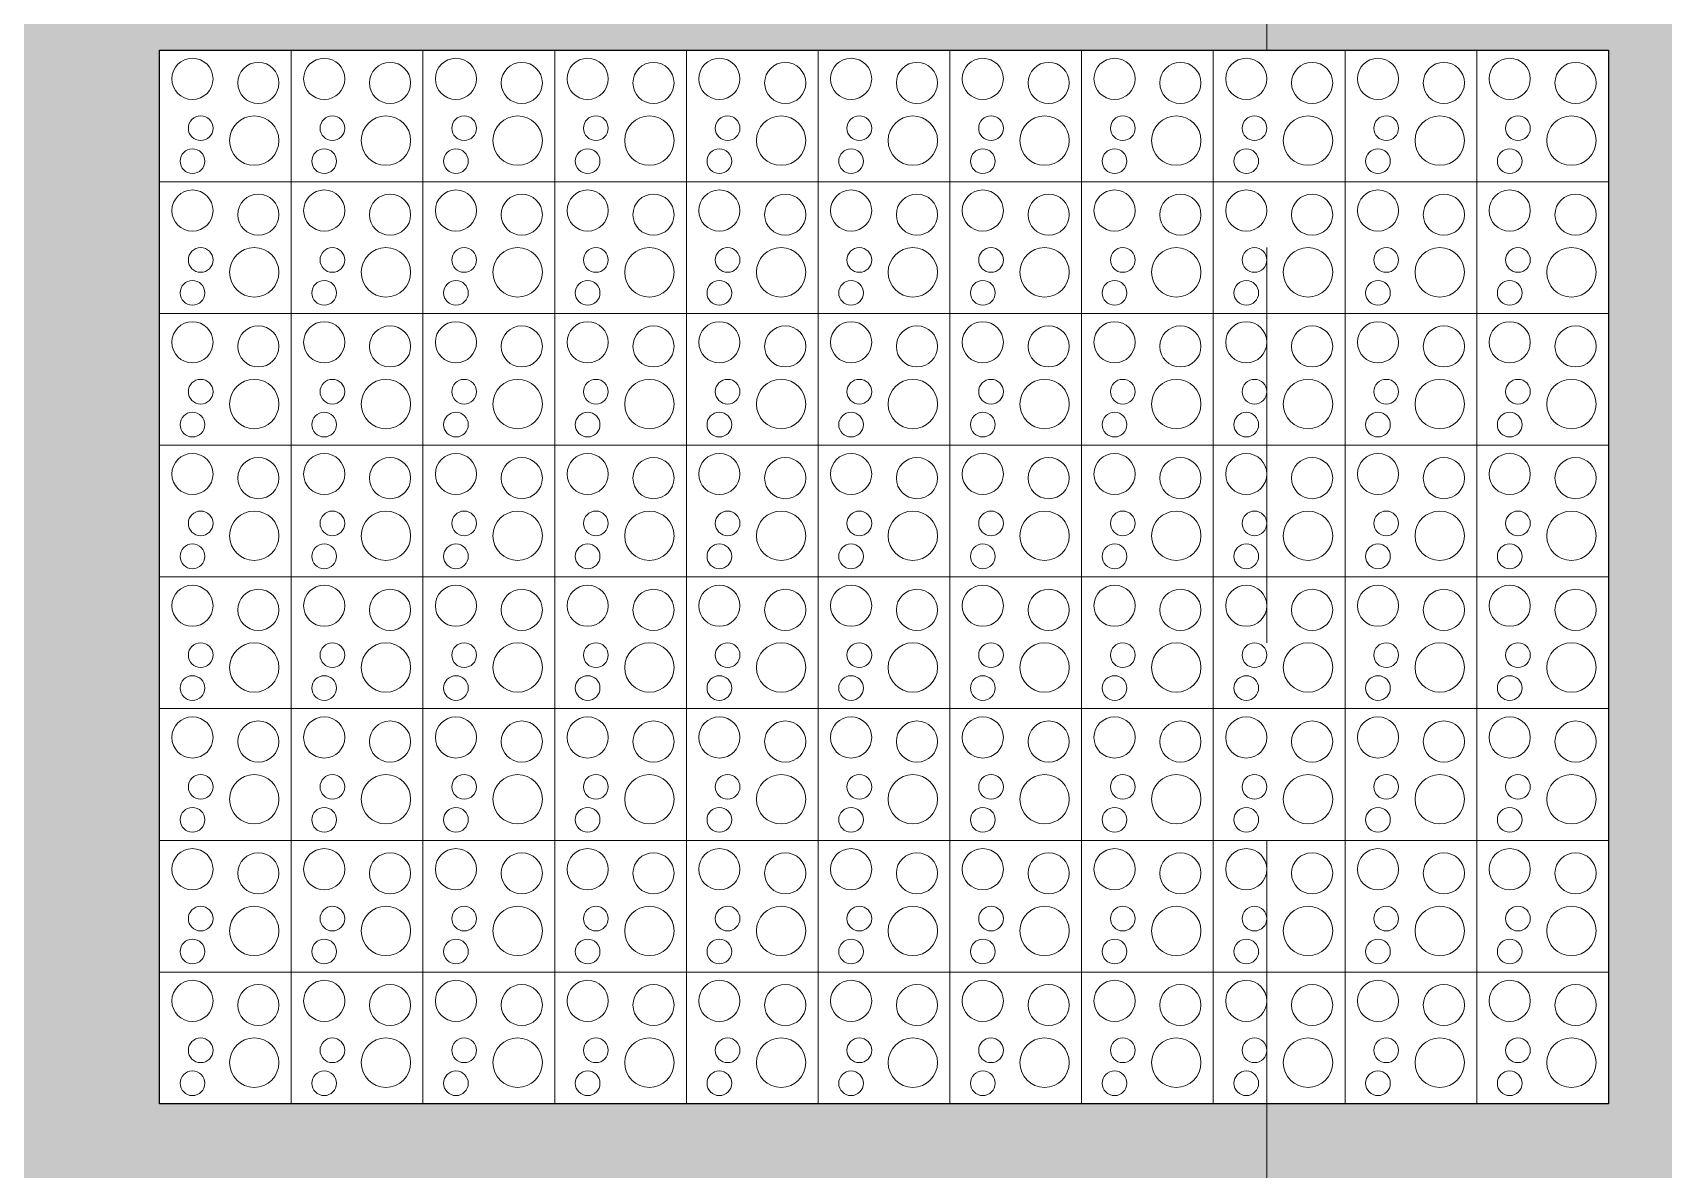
# Model space of a CAD drawing. Header units: inches. Extents: x 6 to 15224, y -733 to 6300.
# Drawn here: x 9732.4 to 9831.5, y 5121 to 5190.1 of the extents above; entities that cross this region are included whole.
import ezdxf

# ---------------------------------------------------------------- set-up
doc = ezdxf.new("R2010")
doc.units = ezdxf.units.IN
doc.header["$MEASUREMENT"] = 0
doc.linetypes.add('Hidden 3_16_', pattern=[36, 24, -12])
for name, color, linetype, lineweight in [('A-GLAZ', 151, 'Continuous', 25), ('A-WALL', 113, 'Continuous', 25), ('A-WALL-PATT', 111, 'Continuous', 25), ('M-EQPM-HDLN', 50, 'Hidden 3_16_', 13)]:
    doc.layers.add(name, color=color, linetype=linetype, lineweight=lineweight)

# ---------------------------------------------------------------- blocks, each defined once
blk = doc.blocks.new('ME Louvers w Trim-AM - 48_ x 120_-V173-EAST ELEVATION')
at = {"layer": 'M-EQPM-HDLN'}
blk.add_line((929.25, 5213), (929.25, 5091.5), dxfattribs=at)
blk = doc.blocks.new('WD Breeze Block-TS - 8x11-20236046-EAST ELEVATION')
at = {"layer": 'A-GLAZ', "lineweight": 13}
for p, q in [((870, 5181), (870, 5189)), ((870, 5189), (870, 5181)), ((878, 5181), (878, 5189)), ((878, 5189), (878, 5181)), ((886, 5181), (886, 5189)), ((886, 5189), (886, 5181)), ((894, 5181), (894, 5189)), ((894, 5189), (894, 5181)), ((902, 5181), (902, 5189)), ((902, 5189), (902, 5181)), ((910, 5181), (910, 5189)), ((910, 5189), (910, 5181)), ((918, 5181), (918, 5189)), ((918, 5189), (918, 5181)), ((926, 5181), (926, 5189)), ((926, 5189), (926, 5181)), ((934, 5181), (934, 5189)), ((934, 5189), (934, 5181)), ((942, 5181), (942, 5189)), ((942, 5189), (942, 5181)), ((870, 5181), (862, 5181)), ((862, 5181), (870, 5181)), ((870, 5173), (870, 5181)), ((878, 5181), (870, 5181)), ((870, 5181), (878, 5181)), ((870, 5181), (870, 5173)), ((886, 5181), (878, 5181)), ((878, 5173), (878, 5181)), ((878, 5181), (886, 5181)), ((878, 5181), (878, 5173)), ((894, 5181), (886, 5181)), ((886, 5173), (886, 5181)), ((886, 5181), (894, 5181)), ((886, 5181), (886, 5173)), ((902, 5181), (894, 5181)), ((894, 5173), (894, 5181)), ((894, 5181), (902, 5181)), ((894, 5181), (894, 5173)), ((910, 5181), (902, 5181)), ((902, 5173), (902, 5181)), ((902, 5181), (910, 5181)), ((902, 5181), (902, 5173)), ((918, 5181), (910, 5181)), ((910, 5173), (910, 5181)), ((910, 5181), (918, 5181)), ((910, 5181), (910, 5173)), ((926, 5181), (918, 5181)), ((918, 5173), (918, 5181)), ((918, 5181), (926, 5181)), ((918, 5181), (918, 5173)), ((934, 5181), (926, 5181)), ((926, 5173), (926, 5181)), ((926, 5181), (934, 5181)), ((926, 5181), (926, 5173)), ((942, 5181), (934, 5181)), ((934, 5173), (934, 5181)), ((934, 5181), (942, 5181)), ((934, 5181), (934, 5173)), ((950, 5181), (942, 5181)), ((942, 5173), (942, 5181)), ((942, 5181), (950, 5181)), ((942, 5181), (942, 5173)), ((870, 5173), (862, 5173)), ((862, 5173), (870, 5173)), ((870, 5165), (870, 5173)), ((878, 5173), (870, 5173)), ((870, 5173), (878, 5173)), ((870, 5173), (870, 5165)), ((886, 5173), (878, 5173)), ((878, 5165), (878, 5173)), ((878, 5173), (886, 5173)), ((878, 5173), (878, 5165)), ((894, 5173), (886, 5173)), ((886, 5165), (886, 5173)), ((886, 5173), (894, 5173)), ((886, 5173), (886, 5165)), ((902, 5173), (894, 5173)), ((894, 5165), (894, 5173)), ((894, 5173), (902, 5173)), ((894, 5173), (894, 5165)), ((910, 5173), (902, 5173)), ((902, 5165), (902, 5173)), ((902, 5173), (910, 5173)), ((902, 5173), (902, 5165)), ((918, 5173), (910, 5173)), ((910, 5165), (910, 5173)), ((910, 5173), (918, 5173)), ((910, 5173), (910, 5165)), ((926, 5173), (918, 5173)), ((918, 5165), (918, 5173)), ((918, 5173), (926, 5173)), ((918, 5173), (918, 5165)), ((934, 5173), (926, 5173)), ((926, 5165), (926, 5173)), ((926, 5173), (934, 5173)), ((926, 5173), (926, 5165)), ((942, 5173), (934, 5173)), ((934, 5165), (934, 5173)), ((934, 5173), (942, 5173)), ((934, 5173), (934, 5165)), ((950, 5173), (942, 5173)), ((942, 5165), (942, 5173)), ((942, 5173), (950, 5173)), ((942, 5173), (942, 5165)), ((870, 5165), (862, 5165)), ((862, 5165), (870, 5165)), ((870, 5157), (870, 5165)), ((878, 5165), (870, 5165)), ((870, 5165), (878, 5165)), ((870, 5165), (870, 5157)), ((886, 5165), (878, 5165)), ((878, 5157), (878, 5165)), ((878, 5165), (886, 5165)), ((878, 5165), (878, 5157)), ((894, 5165), (886, 5165)), ((886, 5157), (886, 5165)), ((886, 5165), (894, 5165)), ((886, 5165), (886, 5157)), ((902, 5165), (894, 5165)), ((894, 5157), (894, 5165)), ((894, 5165), (902, 5165)), ((894, 5165), (894, 5157)), ((910, 5165), (902, 5165)), ((902, 5157), (902, 5165)), ((902, 5165), (910, 5165)), ((902, 5165), (902, 5157)), ((918, 5165), (910, 5165)), ((910, 5157), (910, 5165)), ((910, 5165), (918, 5165)), ((910, 5165), (910, 5157)), ((926, 5165), (918, 5165)), ((918, 5157), (918, 5165)), ((918, 5165), (926, 5165)), ((918, 5165), (918, 5157)), ((934, 5165), (926, 5165)), ((926, 5157), (926, 5165)), ((926, 5165), (934, 5165)), ((926, 5165), (926, 5157)), ((942, 5165), (934, 5165)), ((934, 5157), (934, 5165)), ((934, 5165), (942, 5165)), ((934, 5165), (934, 5157)), ((950, 5165), (942, 5165)), ((942, 5157), (942, 5165)), ((942, 5165), (950, 5165)), ((942, 5165), (942, 5157)), ((870, 5157), (862, 5157)), ((862, 5157), (870, 5157)), ((870, 5149), (870, 5157)), ((878, 5157), (870, 5157)), ((870, 5157), (878, 5157)), ((870, 5157), (870, 5149)), ((886, 5157), (878, 5157)), ((878, 5149), (878, 5157)), ((878, 5157), (886, 5157)), ((878, 5157), (878, 5149)), ((894, 5157), (886, 5157)), ((886, 5149), (886, 5157)), ((886, 5157), (894, 5157)), ((886, 5157), (886, 5149)), ((902, 5157), (894, 5157)), ((894, 5149), (894, 5157)), ((894, 5157), (902, 5157)), ((894, 5157), (894, 5149)), ((910, 5157), (902, 5157)), ((902, 5149), (902, 5157)), ((902, 5157), (910, 5157)), ((902, 5157), (902, 5149)), ((918, 5157), (910, 5157)), ((910, 5149), (910, 5157)), ((910, 5157), (918, 5157)), ((910, 5157), (910, 5149)), ((926, 5157), (918, 5157)), ((918, 5149), (918, 5157)), ((918, 5157), (926, 5157)), ((918, 5157), (918, 5149)), ((934, 5157), (926, 5157)), ((926, 5149), (926, 5157)), ((926, 5157), (934, 5157)), ((926, 5157), (926, 5149)), ((942, 5157), (934, 5157)), ((934, 5149), (934, 5157)), ((934, 5157), (942, 5157)), ((934, 5157), (934, 5149)), ((950, 5157), (942, 5157)), ((942, 5149), (942, 5157)), ((942, 5157), (950, 5157)), ((942, 5157), (942, 5149)), ((870, 5149), (862, 5149)), ((862, 5149), (870, 5149)), ((870, 5141), (870, 5149)), ((878, 5149), (870, 5149)), ((870, 5149), (878, 5149)), ((870, 5149), (870, 5141)), ((886, 5149), (878, 5149)), ((878, 5141), (878, 5149)), ((878, 5149), (886, 5149)), ((878, 5149), (878, 5141)), ((894, 5149), (886, 5149)), ((886, 5141), (886, 5149)), ((886, 5149), (894, 5149)), ((886, 5149), (886, 5141)), ((902, 5149), (894, 5149)), ((894, 5141), (894, 5149)), ((894, 5149), (902, 5149)), ((894, 5149), (894, 5141)), ((910, 5149), (902, 5149)), ((902, 5141), (902, 5149)), ((902, 5149), (910, 5149)), ((902, 5149), (902, 5141)), ((918, 5149), (910, 5149)), ((910, 5141), (910, 5149)), ((910, 5149), (918, 5149)), ((910, 5149), (910, 5141)), ((926, 5149), (918, 5149)), ((918, 5141), (918, 5149)), ((918, 5149), (926, 5149)), ((918, 5149), (918, 5141)), ((934, 5149), (926, 5149)), ((926, 5141), (926, 5149)), ((926, 5149), (934, 5149)), ((926, 5149), (926, 5141)), ((942, 5149), (934, 5149)), ((934, 5141), (934, 5149)), ((934, 5149), (942, 5149)), ((934, 5149), (934, 5141)), ((950, 5149), (942, 5149)), ((942, 5141), (942, 5149)), ((942, 5149), (950, 5149)), ((942, 5149), (942, 5141)), ((870, 5141), (862, 5141)), ((862, 5141), (870, 5141)), ((870, 5133), (870, 5141)), ((878, 5141), (870, 5141)), ((870, 5141), (878, 5141)), ((870, 5141), (870, 5133)), ((886, 5141), (878, 5141)), ((878, 5133), (878, 5141)), ((878, 5141), (886, 5141)), ((878, 5141), (878, 5133)), ((894, 5141), (886, 5141)), ((886, 5133), (886, 5141)), ((886, 5141), (894, 5141)), ((886, 5141), (886, 5133)), ((902, 5141), (894, 5141)), ((894, 5133), (894, 5141)), ((894, 5141), (902, 5141)), ((894, 5141), (894, 5133)), ((910, 5141), (902, 5141)), ((902, 5133), (902, 5141)), ((902, 5141), (910, 5141)), ((902, 5141), (902, 5133)), ((918, 5141), (910, 5141)), ((910, 5133), (910, 5141)), ((910, 5141), (918, 5141)), ((910, 5141), (910, 5133)), ((926, 5141), (918, 5141)), ((918, 5133), (918, 5141)), ((918, 5141), (926, 5141)), ((918, 5141), (918, 5133)), ((934, 5141), (926, 5141)), ((926, 5133), (926, 5141)), ((926, 5141), (934, 5141)), ((926, 5141), (926, 5133)), ((942, 5141), (934, 5141)), ((934, 5133), (934, 5141)), ((934, 5141), (942, 5141)), ((934, 5141), (934, 5133)), ((950, 5141), (942, 5141)), ((942, 5133), (942, 5141)), ((942, 5141), (950, 5141)), ((942, 5141), (942, 5133)), ((870, 5133), (862, 5133)), ((862, 5133), (870, 5133)), ((870, 5125), (870, 5133)), ((878, 5133), (870, 5133)), ((870, 5133), (878, 5133)), ((870, 5133), (870, 5125)), ((886, 5133), (878, 5133)), ((878, 5125), (878, 5133)), ((878, 5133), (886, 5133)), ((878, 5133), (878, 5125)), ((894, 5133), (886, 5133)), ((886, 5125), (886, 5133)), ((886, 5133), (894, 5133)), ((886, 5133), (886, 5125)), ((902, 5133), (894, 5133)), ((894, 5125), (894, 5133)), ((894, 5133), (902, 5133)), ((894, 5133), (894, 5125)), ((902, 5125), (902, 5133)), ((910, 5133), (902, 5133)), ((902, 5133), (910, 5133)), ((902, 5133), (902, 5125)), ((918, 5133), (910, 5133)), ((910, 5125), (910, 5133)), ((910, 5133), (918, 5133)), ((910, 5133), (910, 5125)), ((926, 5133), (918, 5133)), ((918, 5125), (918, 5133)), ((918, 5133), (926, 5133)), ((918, 5133), (918, 5125)), ((934, 5133), (926, 5133)), ((926, 5125), (926, 5133)), ((926, 5133), (934, 5133)), ((926, 5133), (926, 5125)), ((942, 5133), (934, 5133)), ((934, 5125), (934, 5133)), ((934, 5133), (942, 5133)), ((934, 5133), (934, 5125)), ((950, 5133), (942, 5133)), ((942, 5125), (942, 5133)), ((942, 5133), (950, 5133)), ((942, 5133), (942, 5125))]:
    blk.add_line(p, q, dxfattribs=at)
for centre, radius, start, end in [((864, 5187.25), 1.25, 0, 180), ((868, 5187), 1.25, 0, 180), ((872, 5187.25), 1.25, 0, 180), ((876, 5187), 1.25, 0, 180), ((880, 5187.25), 1.25, 0, 180), ((884, 5187), 1.25, 0, 180), ((888, 5187.25), 1.25, 0, 180), ((892, 5187), 1.25, 360, 180), ((896, 5187.25), 1.25, 0, 180), ((900, 5187), 1.25, 0, 180), ((904, 5187.25), 1.25, 0, 180), ((908, 5187), 1.25, 0, 180), ((912, 5187.25), 1.25, 0, 180), ((916, 5187), 1.25, 0, 180), ((920, 5187.25), 1.25, 0, 180), ((924, 5187), 1.25, 0, 180), ((928, 5187.25), 1.25, 0, 180), ((932, 5187), 1.25, 0, 180), ((936, 5187.25), 1.25, 0, 180), ((940, 5187), 1.25, 0, 180), ((944, 5187.25), 1.25, 0, 180), ((948, 5187), 1.25, 0, 180), ((864, 5187.25), 1.25, 180, 0), ((868, 5187), 1.25, 180, 0), ((872, 5187.25), 1.25, 180, 0), ((876, 5187), 1.25, 180, 0), ((880, 5187.25), 1.25, 180, 0), ((884, 5187), 1.25, 180, 0), ((888, 5187.25), 1.25, 180, 0), ((892, 5187), 1.25, 180, 0), ((896, 5187.25), 1.25, 180, 0), ((900, 5187), 1.25, 180, 0), ((904, 5187.25), 1.25, 180, 0), ((908, 5187), 1.25, 180, 0), ((912, 5187.25), 1.25, 180, 0), ((916, 5187), 1.25, 180, 0), ((920, 5187.25), 1.25, 180, 0), ((924, 5187), 1.25, 180, 0), ((928, 5187.25), 1.25, 180, 0), ((932, 5187), 1.25, 180, 0), ((936, 5187.25), 1.25, 180, 0), ((940, 5187), 1.25, 180, 0), ((944, 5187.25), 1.25, 180, 0), ((948, 5187), 1.25, 180, 0), ((864.5, 5184.25), 0.75, 0, 180), ((867.75, 5183.5), 1.5, 0, 180), ((872.5, 5184.25), 0.75, 0, 180), ((875.75, 5183.5), 1.5, 0, 180), ((880.5, 5184.25), 0.75, 0, 180), ((883.75, 5183.5), 1.5, 360, 180), ((888.5, 5184.25), 0.75, 0, 180), ((891.75, 5183.5), 1.5, 0, 180), ((896.5, 5184.25), 0.75, 0, 180), ((899.75, 5183.5), 1.5, 0, 180), ((904.5, 5184.25), 0.75, 0, 180), ((907.75, 5183.5), 1.5, 0, 180), ((912.5, 5184.25), 0.75, 0, 180), ((915.75, 5183.5), 1.5, 0, 180), ((920.5, 5184.25), 0.75, 0, 180), ((923.75, 5183.5), 1.5, 0, 180), ((928.5, 5184.25), 0.75, 0, 180), ((931.75, 5183.5), 1.5, 0, 180), ((936.5, 5184.25), 0.75, 0, 180), ((939.75, 5183.5), 1.5, 0, 180), ((944.5, 5184.25), 0.75, 0, 180), ((947.75, 5183.5), 1.5, 0, 180), ((864.5, 5184.25), 0.75, 180, 0), ((872.5, 5184.25), 0.75, 180, 0), ((880.5, 5184.25), 0.75, 180, 0), ((888.5, 5184.25), 0.75, 180, 0), ((896.5, 5184.25), 0.75, 180, 0), ((904.5, 5184.25), 0.75, 180, 0), ((912.5, 5184.25), 0.75, 180, 0), ((920.5, 5184.25), 0.75, 180, 0), ((928.5, 5184.25), 0.75, 180, 0), ((936.5, 5184.25), 0.75, 180, 0), ((944.5, 5184.25), 0.75, 180, 0), ((864, 5182.25), 0.75, 0, 180), ((867.75, 5183.5), 1.5, 180, 0), ((872, 5182.25), 0.75, 0, 180), ((875.75, 5183.5), 1.5, 180, 0), ((880, 5182.25), 0.75, 0, 180), ((883.75, 5183.5), 1.5, 180, 0), ((888, 5182.25), 0.75, 0, 180), ((891.75, 5183.5), 1.5, 180, 0), ((896, 5182.25), 0.75, 0, 180), ((899.75, 5183.5), 1.5, 180, 0), ((904, 5182.25), 0.75, 0, 180), ((907.75, 5183.5), 1.5, 180, 0), ((912, 5182.25), 0.75, 0, 180), ((915.75, 5183.5), 1.5, 180, 0), ((920, 5182.25), 0.75, 0, 180), ((923.75, 5183.5), 1.5, 180, 0), ((928, 5182.25), 0.75, 0, 180), ((931.75, 5183.5), 1.5, 180, 0), ((936, 5182.25), 0.75, 0, 180), ((939.75, 5183.5), 1.5, 180, 0), ((944, 5182.25), 0.75, 0, 180), ((947.75, 5183.5), 1.5, 180, 0), ((864, 5182.25), 0.75, 180, 0), ((872, 5182.25), 0.75, 180, 0), ((880, 5182.25), 0.75, 180, 0), ((888, 5182.25), 0.75, 180, 0), ((896, 5182.25), 0.75, 180, 0), ((904, 5182.25), 0.75, 180, 0), ((912, 5182.25), 0.75, 180, 0), ((920, 5182.25), 0.75, 180, 0), ((928, 5182.25), 0.75, 180, 0), ((936, 5182.25), 0.75, 180, 0), ((944, 5182.25), 0.75, 180, 0), ((864, 5179.25), 1.25, 0, 180), ((868, 5179), 1.25, 0, 180), ((872, 5179.25), 1.25, 0, 180), ((876, 5179), 1.25, 0, 180), ((880, 5179.25), 1.25, 0, 180), ((884, 5179), 1.25, 0, 180), ((888, 5179.25), 1.25, 0, 180), ((892, 5179), 1.25, 360, 180), ((896, 5179.25), 1.25, 0, 180), ((900, 5179), 1.25, 0, 180), ((904, 5179.25), 1.25, 0, 180), ((908, 5179), 1.25, 0, 180), ((912, 5179.25), 1.25, 0, 180), ((916, 5179), 1.25, 0, 180), ((920, 5179.25), 1.25, 0, 180), ((924, 5179), 1.25, 0, 180), ((928, 5179.25), 1.25, 0, 180), ((932, 5179), 1.25, 0, 180), ((936, 5179.25), 1.25, 0, 180), ((940, 5179), 1.25, 0, 180), ((944, 5179.25), 1.25, 0, 180), ((948, 5179), 1.25, 0, 180), ((864, 5179.25), 1.25, 180, 0), ((868, 5179), 1.25, 180, 0), ((872, 5179.25), 1.25, 180, 0), ((876, 5179), 1.25, 180, 0), ((880, 5179.25), 1.25, 180, 0), ((884, 5179), 1.25, 180, 0), ((888, 5179.25), 1.25, 180, 0), ((892, 5179), 1.25, 180, 0), ((896, 5179.25), 1.25, 180, 0), ((900, 5179), 1.25, 180, 0), ((904, 5179.25), 1.25, 180, 0), ((908, 5179), 1.25, 180, 0), ((912, 5179.25), 1.25, 180, 0), ((916, 5179), 1.25, 180, 0), ((920, 5179.25), 1.25, 180, 0), ((924, 5179), 1.25, 180, 0), ((928, 5179.25), 1.25, 180, 0), ((932, 5179), 1.25, 180, 0), ((936, 5179.25), 1.25, 180, 0), ((940, 5179), 1.25, 180, 0), ((944, 5179.25), 1.25, 180, 0), ((948, 5179), 1.25, 180, 0), ((864.5, 5176.25), 0.75, 0, 180), ((867.75, 5175.5), 1.5, 0, 180), ((872.5, 5176.25), 0.75, 0, 180), ((875.75, 5175.5), 1.5, 0, 180), ((880.5, 5176.25), 0.75, 0, 180), ((883.75, 5175.5), 1.5, 360, 180), ((888.5, 5176.25), 0.75, 0, 180), ((891.75, 5175.5), 1.5, 0, 180), ((896.5, 5176.25), 0.75, 0, 180), ((899.75, 5175.5), 1.5, 0, 180), ((904.5, 5176.25), 0.75, 0, 180), ((907.75, 5175.5), 1.5, 0, 180), ((912.5, 5176.25), 0.75, 0, 180), ((915.75, 5175.5), 1.5, 0, 180), ((920.5, 5176.25), 0.75, 0, 180), ((923.75, 5175.5), 1.5, 0, 180), ((928.5, 5176.25), 0.75, 0, 180), ((931.75, 5175.5), 1.5, 0, 180), ((936.5, 5176.25), 0.75, 0, 180), ((939.75, 5175.5), 1.5, 0, 180), ((944.5, 5176.25), 0.75, 0, 180), ((947.75, 5175.5), 1.5, 0, 180), ((864.5, 5176.25), 0.75, 180, 0), ((872.5, 5176.25), 0.75, 180, 0), ((880.5, 5176.25), 0.75, 180, 0), ((888.5, 5176.25), 0.75, 180, 0), ((896.5, 5176.25), 0.75, 180, 0), ((904.5, 5176.25), 0.75, 180, 0), ((912.5, 5176.25), 0.75, 180, 0), ((920.5, 5176.25), 0.75, 180, 0), ((928.5, 5176.25), 0.75, 180, 0), ((936.5, 5176.25), 0.75, 180, 0), ((944.5, 5176.25), 0.75, 180, 0), ((864, 5174.25), 0.75, 0, 180), ((867.75, 5175.5), 1.5, 180, 0), ((872, 5174.25), 0.75, 0, 180), ((875.75, 5175.5), 1.5, 180, 0), ((880, 5174.25), 0.75, 0, 180), ((883.75, 5175.5), 1.5, 180, 0), ((888, 5174.25), 0.75, 0, 180), ((891.75, 5175.5), 1.5, 180, 0), ((896, 5174.25), 0.75, 0, 180), ((899.75, 5175.5), 1.5, 180, 0), ((904, 5174.25), 0.75, 0, 180), ((907.75, 5175.5), 1.5, 180, 0), ((912, 5174.25), 0.75, 0, 180), ((915.75, 5175.5), 1.5, 180, 0), ((920, 5174.25), 0.75, 0, 180), ((923.75, 5175.5), 1.5, 180, 0), ((928, 5174.25), 0.75, 0, 180), ((931.75, 5175.5), 1.5, 180, 0), ((936, 5174.25), 0.75, 0, 180), ((939.75, 5175.5), 1.5, 180, 0), ((944, 5174.25), 0.75, 0, 180), ((947.75, 5175.5), 1.5, 180, 0), ((864, 5174.25), 0.75, 180, 0), ((872, 5174.25), 0.75, 180, 0), ((880, 5174.25), 0.75, 180, 0), ((888, 5174.25), 0.75, 180, 0), ((896, 5174.25), 0.75, 180, 0), ((904, 5174.25), 0.75, 180, 0), ((912, 5174.25), 0.75, 180, 0), ((920, 5174.25), 0.75, 180, 0), ((928, 5174.25), 0.75, 180, 0), ((936, 5174.25), 0.75, 180, 0), ((944, 5174.25), 0.75, 180, 0), ((864, 5171.25), 1.25, 0, 180), ((868, 5171), 1.25, 0, 180), ((872, 5171.25), 1.25, 0, 180), ((876, 5171), 1.25, 0, 180), ((880, 5171.25), 1.25, 0, 180), ((884, 5171), 1.25, 0, 180), ((888, 5171.25), 1.25, 0, 180), ((892, 5171), 1.25, 360, 180), ((896, 5171.25), 1.25, 0, 180), ((900, 5171), 1.25, 0, 180), ((904, 5171.25), 1.25, 0, 180), ((908, 5171), 1.25, 0, 180), ((912, 5171.25), 1.25, 0, 180), ((916, 5171), 1.25, 0, 180), ((920, 5171.25), 1.25, 0, 180), ((924, 5171), 1.25, 0, 180), ((928, 5171.25), 1.25, 0, 180), ((932, 5171), 1.25, 0, 180), ((936, 5171.25), 1.25, 0, 180), ((940, 5171), 1.25, 0, 180), ((944, 5171.25), 1.25, 0, 180), ((948, 5171), 1.25, 0, 180), ((864, 5171.25), 1.25, 180, 0), ((868, 5171), 1.25, 180, 0), ((872, 5171.25), 1.25, 180, 0), ((876, 5171), 1.25, 180, 0), ((880, 5171.25), 1.25, 180, 0), ((884, 5171), 1.25, 180, 0), ((888, 5171.25), 1.25, 180, 0), ((892, 5171), 1.25, 180, 0), ((896, 5171.25), 1.25, 180, 0), ((900, 5171), 1.25, 180, 0), ((904, 5171.25), 1.25, 180, 0), ((908, 5171), 1.25, 180, 0), ((912, 5171.25), 1.25, 180, 0), ((916, 5171), 1.25, 180, 0), ((920, 5171.25), 1.25, 180, 0), ((924, 5171), 1.25, 180, 0), ((928, 5171.25), 1.25, 180, 0), ((932, 5171), 1.25, 180, 0), ((936, 5171.25), 1.25, 180, 0), ((940, 5171), 1.25, 180, 0), ((944, 5171.25), 1.25, 180, 0), ((948, 5171), 1.25, 180, 0), ((864.5, 5168.25), 0.75, 0, 180), ((867.75, 5167.5), 1.5, 0, 180), ((872.5, 5168.25), 0.75, 0, 180), ((875.75, 5167.5), 1.5, 0, 180), ((880.5, 5168.25), 0.75, 0, 180), ((883.75, 5167.5), 1.5, 360, 180), ((888.5, 5168.25), 0.75, 0, 180), ((891.75, 5167.5), 1.5, 0, 180), ((896.5, 5168.25), 0.75, 0, 180), ((899.75, 5167.5), 1.5, 0, 180), ((904.5, 5168.25), 0.75, 0, 180), ((907.75, 5167.5), 1.5, 0, 180), ((912.5, 5168.25), 0.75, 0, 180), ((915.75, 5167.5), 1.5, 0, 180), ((920.5, 5168.25), 0.75, 0, 180), ((923.75, 5167.5), 1.5, 0, 180), ((928.5, 5168.25), 0.75, 0, 180), ((931.75, 5167.5), 1.5, 0, 180), ((936.5, 5168.25), 0.75, 0, 180), ((939.75, 5167.5), 1.5, 0, 180), ((944.5, 5168.25), 0.75, 0, 180), ((947.75, 5167.5), 1.5, 0, 180), ((864.5, 5168.25), 0.75, 180, 0), ((872.5, 5168.25), 0.75, 180, 0), ((880.5, 5168.25), 0.75, 180, 0), ((888.5, 5168.25), 0.75, 180, 0), ((896.5, 5168.25), 0.75, 180, 0), ((904.5, 5168.25), 0.75, 180, 0), ((912.5, 5168.25), 0.75, 180, 0), ((920.5, 5168.25), 0.75, 180, 0), ((928.5, 5168.25), 0.75, 180, 0), ((936.5, 5168.25), 0.75, 180, 0), ((944.5, 5168.25), 0.75, 180, 0), ((867.75, 5167.5), 1.5, 180, 0), ((875.75, 5167.5), 1.5, 180, 0), ((883.75, 5167.5), 1.5, 180, 0), ((891.75, 5167.5), 1.5, 180, 0), ((899.75, 5167.5), 1.5, 180, 0), ((907.75, 5167.5), 1.5, 180, 0), ((915.75, 5167.5), 1.5, 180, 0), ((923.75, 5167.5), 1.5, 180, 0), ((931.75, 5167.5), 1.5, 180, 0), ((939.75, 5167.5), 1.5, 180, 0), ((947.75, 5167.5), 1.5, 180, 0), ((864, 5166.25), 0.75, 0, 180), ((864, 5166.25), 0.75, 180, 0), ((872, 5166.25), 0.75, 0, 180), ((872, 5166.25), 0.75, 180, 0), ((880, 5166.25), 0.75, 0, 180), ((880, 5166.25), 0.75, 180, 0), ((888, 5166.25), 0.75, 0, 180), ((888, 5166.25), 0.75, 180, 0), ((896, 5166.25), 0.75, 0, 180), ((896, 5166.25), 0.75, 180, 0), ((904, 5166.25), 0.75, 0, 180), ((904, 5166.25), 0.75, 180, 0), ((912, 5166.25), 0.75, 0, 180), ((912, 5166.25), 0.75, 180, 0), ((920, 5166.25), 0.75, 0, 180), ((920, 5166.25), 0.75, 180, 0), ((928, 5166.25), 0.75, 0, 180), ((928, 5166.25), 0.75, 180, 0), ((936, 5166.25), 0.75, 0, 180), ((936, 5166.25), 0.75, 180, 0), ((944, 5166.25), 0.75, 0, 180), ((944, 5166.25), 0.75, 180, 0), ((864, 5163.25), 1.25, 0, 180), ((868, 5163), 1.25, 0, 180), ((872, 5163.25), 1.25, 0, 180), ((876, 5163), 1.25, 0, 180), ((880, 5163.25), 1.25, 0, 180), ((884, 5163), 1.25, 0, 180), ((888, 5163.25), 1.25, 0, 180), ((892, 5163), 1.25, 360, 180), ((896, 5163.25), 1.25, 0, 180), ((900, 5163), 1.25, 0, 180), ((904, 5163.25), 1.25, 0, 180), ((908, 5163), 1.25, 0, 180), ((912, 5163.25), 1.25, 0, 180), ((916, 5163), 1.25, 0, 180), ((920, 5163.25), 1.25, 0, 180), ((924, 5163), 1.25, 0, 180), ((928, 5163.25), 1.25, 0, 180), ((932, 5163), 1.25, 0, 180), ((936, 5163.25), 1.25, 0, 180), ((940, 5163), 1.25, 0, 180), ((944, 5163.25), 1.25, 0, 180), ((948, 5163), 1.25, 0, 180), ((864, 5163.25), 1.25, 180, 0), ((872, 5163.25), 1.25, 180, 0), ((880, 5163.25), 1.25, 180, 0), ((888, 5163.25), 1.25, 180, 0), ((896, 5163.25), 1.25, 180, 0), ((904, 5163.25), 1.25, 180, 0), ((912, 5163.25), 1.25, 180, 0), ((920, 5163.25), 1.25, 180, 0), ((928, 5163.25), 1.25, 180, 0), ((936, 5163.25), 1.25, 180, 0), ((944, 5163.25), 1.25, 180, 0), ((868, 5163), 1.25, 180, 0), ((876, 5163), 1.25, 180, 0), ((884, 5163), 1.25, 180, 0), ((892, 5163), 1.25, 180, 0), ((900, 5163), 1.25, 180, 0), ((908, 5163), 1.25, 180, 0), ((916, 5163), 1.25, 180, 0), ((924, 5163), 1.25, 180, 0), ((932, 5163), 1.25, 180, 0), ((940, 5163), 1.25, 180, 0), ((948, 5163), 1.25, 180, 0), ((864.5, 5160.25), 0.75, 0, 180), ((864.5, 5160.25), 0.75, 180, 0), ((867.75, 5159.5), 1.5, 0, 180), ((872.5, 5160.25), 0.75, 0, 180), ((872.5, 5160.25), 0.75, 180, 0), ((875.75, 5159.5), 1.5, 0, 180), ((880.5, 5160.25), 0.75, 0, 180), ((880.5, 5160.25), 0.75, 180, 0), ((883.75, 5159.5), 1.5, 360, 180), ((888.5, 5160.25), 0.75, 0, 180), ((888.5, 5160.25), 0.75, 180, 0), ((891.75, 5159.5), 1.5, 0, 180), ((896.5, 5160.25), 0.75, 0, 180), ((896.5, 5160.25), 0.75, 180, 0), ((899.75, 5159.5), 1.5, 0, 180), ((904.5, 5160.25), 0.75, 0, 180), ((904.5, 5160.25), 0.75, 180, 0), ((907.75, 5159.5), 1.5, 0, 180), ((912.5, 5160.25), 0.75, 0, 180), ((912.5, 5160.25), 0.75, 180, 0), ((915.75, 5159.5), 1.5, 0, 180), ((920.5, 5160.25), 0.75, 0, 180), ((920.5, 5160.25), 0.75, 180, 0), ((923.75, 5159.5), 1.5, 0, 180), ((928.5, 5160.25), 0.75, 0, 180), ((928.5, 5160.25), 0.75, 180, 0), ((931.75, 5159.5), 1.5, 0, 180), ((936.5, 5160.25), 0.75, 0, 180), ((936.5, 5160.25), 0.75, 180, 0), ((939.75, 5159.5), 1.5, 0, 180), ((944.5, 5160.25), 0.75, 0, 180), ((944.5, 5160.25), 0.75, 180, 0), ((947.75, 5159.5), 1.5, 0, 180), ((867.75, 5159.5), 1.5, 180, 0), ((875.75, 5159.5), 1.5, 180, 0), ((883.75, 5159.5), 1.5, 180, 0), ((891.75, 5159.5), 1.5, 180, 0), ((899.75, 5159.5), 1.5, 180, 0), ((907.75, 5159.5), 1.5, 180, 0), ((915.75, 5159.5), 1.5, 180, 0), ((923.75, 5159.5), 1.5, 180, 0), ((931.75, 5159.5), 1.5, 180, 0), ((939.75, 5159.5), 1.5, 180, 0), ((947.75, 5159.5), 1.5, 180, 0), ((864, 5158.25), 0.75, 0, 180), ((864, 5158.25), 0.75, 180, 0), ((872, 5158.25), 0.75, 0, 180), ((872, 5158.25), 0.75, 180, 0), ((880, 5158.25), 0.75, 0, 180), ((880, 5158.25), 0.75, 180, 0), ((888, 5158.25), 0.75, 0, 180), ((888, 5158.25), 0.75, 180, 0), ((896, 5158.25), 0.75, 0, 180), ((896, 5158.25), 0.75, 180, 0), ((904, 5158.25), 0.75, 0, 180), ((904, 5158.25), 0.75, 180, 0), ((912, 5158.25), 0.75, 0, 180), ((912, 5158.25), 0.75, 180, 0), ((920, 5158.25), 0.75, 0, 180), ((920, 5158.25), 0.75, 180, 0), ((928, 5158.25), 0.75, 0, 180), ((928, 5158.25), 0.75, 180, 0), ((936, 5158.25), 0.75, 0, 180), ((936, 5158.25), 0.75, 180, 0), ((944, 5158.25), 0.75, 0, 180), ((944, 5158.25), 0.75, 180, 0), ((864, 5155.25), 1.25, 0, 180), ((868, 5155), 1.25, 0, 180), ((872, 5155.25), 1.25, 0, 180), ((876, 5155), 1.25, 0, 180), ((880, 5155.25), 1.25, 0, 180), ((884, 5155), 1.25, 0, 180), ((888, 5155.25), 1.25, 0, 180), ((892, 5155), 1.25, 360, 180), ((896, 5155.25), 1.25, 0, 180), ((900, 5155), 1.25, 0, 180), ((904, 5155.25), 1.25, 0, 180), ((908, 5155), 1.25, 0, 180), ((912, 5155.25), 1.25, 0, 180), ((916, 5155), 1.25, 0, 180), ((920, 5155.25), 1.25, 0, 180), ((924, 5155), 1.25, 0, 180), ((928, 5155.25), 1.25, 0, 180), ((932, 5155), 1.25, 0, 180), ((936, 5155.25), 1.25, 0, 180), ((940, 5155), 1.25, 0, 180), ((944, 5155.25), 1.25, 0, 180), ((948, 5155), 1.25, 0, 180), ((864, 5155.25), 1.25, 180, 0), ((872, 5155.25), 1.25, 180, 0), ((880, 5155.25), 1.25, 180, 0), ((888, 5155.25), 1.25, 180, 0), ((896, 5155.25), 1.25, 180, 0), ((904, 5155.25), 1.25, 180, 0), ((912, 5155.25), 1.25, 180, 0), ((920, 5155.25), 1.25, 180, 0), ((928, 5155.25), 1.25, 180, 0), ((936, 5155.25), 1.25, 180, 0), ((944, 5155.25), 1.25, 180, 0), ((868, 5155), 1.25, 180, 0), ((876, 5155), 1.25, 180, 0), ((884, 5155), 1.25, 180, 0), ((892, 5155), 1.25, 180, 0), ((900, 5155), 1.25, 180, 0), ((908, 5155), 1.25, 180, 0), ((916, 5155), 1.25, 180, 0), ((924, 5155), 1.25, 180, 0), ((932, 5155), 1.25, 180, 0), ((940, 5155), 1.25, 180, 0), ((948, 5155), 1.25, 180, 0), ((864.5, 5152.25), 0.75, 0, 180), ((864.5, 5152.25), 0.75, 180, 0), ((867.75, 5151.5), 1.5, 0, 180), ((872.5, 5152.25), 0.75, 0, 180), ((872.5, 5152.25), 0.75, 180, 0), ((875.75, 5151.5), 1.5, 0, 180), ((880.5, 5152.25), 0.75, 0, 180), ((880.5, 5152.25), 0.75, 180, 0), ((883.75, 5151.5), 1.5, 360, 180), ((888.5, 5152.25), 0.75, 0, 180), ((888.5, 5152.25), 0.75, 180, 0), ((891.75, 5151.5), 1.5, 0, 180), ((896.5, 5152.25), 0.75, 0, 180), ((896.5, 5152.25), 0.75, 180, 0), ((899.75, 5151.5), 1.5, 0, 180), ((904.5, 5152.25), 0.75, 0, 180), ((904.5, 5152.25), 0.75, 180, 0), ((907.75, 5151.5), 1.5, 0, 180), ((912.5, 5152.25), 0.75, 0, 180), ((912.5, 5152.25), 0.75, 180, 0), ((915.75, 5151.5), 1.5, 0, 180), ((920.5, 5152.25), 0.75, 0, 180), ((920.5, 5152.25), 0.75, 180, 0), ((923.75, 5151.5), 1.5, 0, 180), ((928.5, 5152.25), 0.75, 0, 180), ((928.5, 5152.25), 0.75, 180, 0), ((931.75, 5151.5), 1.5, 0, 180), ((936.5, 5152.25), 0.75, 0, 180), ((936.5, 5152.25), 0.75, 180, 0), ((939.75, 5151.5), 1.5, 0, 180), ((944.5, 5152.25), 0.75, 0, 180), ((944.5, 5152.25), 0.75, 180, 0), ((947.75, 5151.5), 1.5, 0, 180), ((867.75, 5151.5), 1.5, 180, 0), ((875.75, 5151.5), 1.5, 180, 0), ((883.75, 5151.5), 1.5, 180, 0), ((891.75, 5151.5), 1.5, 180, 0), ((899.75, 5151.5), 1.5, 180, 0), ((907.75, 5151.5), 1.5, 180, 0), ((915.75, 5151.5), 1.5, 180, 0), ((923.75, 5151.5), 1.5, 180, 0), ((931.75, 5151.5), 1.5, 180, 0), ((939.75, 5151.5), 1.5, 180, 0), ((947.75, 5151.5), 1.5, 180, 0), ((864, 5150.25), 0.75, 0, 180), ((864, 5150.25), 0.75, 180, 0), ((872, 5150.25), 0.75, 0, 180), ((872, 5150.25), 0.75, 180, 0), ((880, 5150.25), 0.75, 0, 180), ((880, 5150.25), 0.75, 180, 0), ((888, 5150.25), 0.75, 0, 180), ((888, 5150.25), 0.75, 180, 0), ((896, 5150.25), 0.75, 0, 180), ((896, 5150.25), 0.75, 180, 0), ((904, 5150.25), 0.75, 0, 180), ((904, 5150.25), 0.75, 180, 0), ((912, 5150.25), 0.75, 0, 180), ((912, 5150.25), 0.75, 180, 0), ((920, 5150.25), 0.75, 0, 180), ((920, 5150.25), 0.75, 180, 0), ((928, 5150.25), 0.75, 0, 180), ((928, 5150.25), 0.75, 180, 0), ((936, 5150.25), 0.75, 0, 180), ((936, 5150.25), 0.75, 180, 0), ((944, 5150.25), 0.75, 0, 180), ((944, 5150.25), 0.75, 180, 0), ((864, 5147.25), 1.25, 0, 180), ((868, 5147), 1.25, 0, 180), ((872, 5147.25), 1.25, 0, 180), ((876, 5147), 1.25, 0, 180), ((880, 5147.25), 1.25, 0, 180), ((884, 5147), 1.25, 0, 180), ((888, 5147.25), 1.25, 0, 180), ((892, 5147), 1.25, 360, 180), ((896, 5147.25), 1.25, 0, 180), ((900, 5147), 1.25, 0, 180), ((904, 5147.25), 1.25, 0, 180), ((908, 5147), 1.25, 0, 180), ((912, 5147.25), 1.25, 0, 180), ((916, 5147), 1.25, 0, 180), ((920, 5147.25), 1.25, 0, 180), ((924, 5147), 1.25, 0, 180), ((928, 5147.25), 1.25, 0, 180), ((932, 5147), 1.25, 0, 180), ((936, 5147.25), 1.25, 0, 180), ((940, 5147), 1.25, 0, 180), ((944, 5147.25), 1.25, 0, 180), ((948, 5147), 1.25, 0, 180), ((864, 5147.25), 1.25, 180, 0), ((872, 5147.25), 1.25, 180, 0), ((880, 5147.25), 1.25, 180, 0), ((888, 5147.25), 1.25, 180, 0), ((896, 5147.25), 1.25, 180, 0), ((904, 5147.25), 1.25, 180, 0), ((912, 5147.25), 1.25, 180, 0), ((920, 5147.25), 1.25, 180, 0), ((928, 5147.25), 1.25, 180, 0), ((936, 5147.25), 1.25, 180, 0), ((944, 5147.25), 1.25, 180, 0), ((868, 5147), 1.25, 180, 0), ((876, 5147), 1.25, 180, 0), ((884, 5147), 1.25, 180, 0), ((892, 5147), 1.25, 180, 0), ((900, 5147), 1.25, 180, 0), ((908, 5147), 1.25, 180, 0), ((916, 5147), 1.25, 180, 0), ((924, 5147), 1.25, 180, 0), ((932, 5147), 1.25, 180, 0), ((940, 5147), 1.25, 180, 0), ((948, 5147), 1.25, 180, 0), ((864.5, 5144.25), 0.75, 0, 180), ((864.5, 5144.25), 0.75, 180, 0), ((867.75, 5143.5), 1.5, 0, 180), ((872.5, 5144.25), 0.75, 0, 180), ((872.5, 5144.25), 0.75, 180, 0), ((875.75, 5143.5), 1.5, 0, 180), ((880.5, 5144.25), 0.75, 0, 180), ((880.5, 5144.25), 0.75, 180, 0), ((883.75, 5143.5), 1.5, 360, 180), ((888.5, 5144.25), 0.75, 0, 180), ((888.5, 5144.25), 0.75, 180, 0), ((891.75, 5143.5), 1.5, 0, 180), ((896.5, 5144.25), 0.75, 0, 180), ((896.5, 5144.25), 0.75, 180, 0), ((899.75, 5143.5), 1.5, 0, 180), ((904.5, 5144.25), 0.75, 0, 180), ((904.5, 5144.25), 0.75, 180, 0), ((907.75, 5143.5), 1.5, 0, 180), ((912.5, 5144.25), 0.75, 0, 180), ((912.5, 5144.25), 0.75, 180, 0), ((915.75, 5143.5), 1.5, 0, 180), ((920.5, 5144.25), 0.75, 0, 180), ((920.5, 5144.25), 0.75, 180, 0), ((923.75, 5143.5), 1.5, 0, 180), ((928.5, 5144.25), 0.75, 0, 180), ((928.5, 5144.25), 0.75, 180, 0), ((931.75, 5143.5), 1.5, 0, 180), ((936.5, 5144.25), 0.75, 0, 180), ((936.5, 5144.25), 0.75, 180, 0), ((939.75, 5143.5), 1.5, 0, 180), ((944.5, 5144.25), 0.75, 0, 180), ((944.5, 5144.25), 0.75, 180, 0), ((947.75, 5143.5), 1.5, 0, 180), ((867.75, 5143.5), 1.5, 180, 0), ((875.75, 5143.5), 1.5, 180, 0), ((883.75, 5143.5), 1.5, 180, 0), ((891.75, 5143.5), 1.5, 180, 0), ((899.75, 5143.5), 1.5, 180, 0), ((907.75, 5143.5), 1.5, 180, 0), ((915.75, 5143.5), 1.5, 180, 0), ((923.75, 5143.5), 1.5, 180, 0), ((931.75, 5143.5), 1.5, 180, 0), ((939.75, 5143.5), 1.5, 180, 0), ((947.75, 5143.5), 1.5, 180, 0), ((864, 5142.25), 0.75, 0, 180), ((864, 5142.25), 0.75, 180, 0), ((872, 5142.25), 0.75, 0, 180), ((872, 5142.25), 0.75, 180, 0), ((880, 5142.25), 0.75, 0, 180), ((880, 5142.25), 0.75, 180, 0), ((888, 5142.25), 0.75, 0, 180), ((888, 5142.25), 0.75, 180, 0), ((896, 5142.25), 0.75, 0, 180), ((896, 5142.25), 0.75, 180, 0), ((904, 5142.25), 0.75, 0, 180), ((904, 5142.25), 0.75, 180, 0), ((912, 5142.25), 0.75, 0, 180), ((912, 5142.25), 0.75, 180, 0), ((920, 5142.25), 0.75, 0, 180), ((920, 5142.25), 0.75, 180, 0), ((928, 5142.25), 0.75, 0, 180), ((928, 5142.25), 0.75, 180, 0), ((936, 5142.25), 0.75, 0, 180), ((936, 5142.25), 0.75, 180, 0), ((944, 5142.25), 0.75, 0, 180), ((944, 5142.25), 0.75, 180, 0), ((864, 5139.25), 1.25, 0, 180), ((872, 5139.25), 1.25, 0, 180), ((880, 5139.25), 1.25, 0, 180), ((888, 5139.25), 1.25, 0, 180), ((896, 5139.25), 1.25, 0, 180), ((904, 5139.25), 1.25, 0, 180), ((912, 5139.25), 1.25, 0, 180), ((920, 5139.25), 1.25, 0, 180), ((928, 5139.25), 1.25, 0, 180), ((936, 5139.25), 1.25, 0, 180), ((944, 5139.25), 1.25, 0, 180), ((868, 5139), 1.25, 0, 180), ((876, 5139), 1.25, 0, 180), ((884, 5139), 1.25, 0, 180), ((892, 5139), 1.25, 360, 180), ((900, 5139), 1.25, 0, 180), ((908, 5139), 1.25, 0, 180), ((916, 5139), 1.25, 0, 180), ((924, 5139), 1.25, 0, 180), ((932, 5139), 1.25, 0, 180), ((940, 5139), 1.25, 0, 180), ((948, 5139), 1.25, 0, 180), ((864, 5139.25), 1.25, 180, 0), ((868, 5139), 1.25, 180, 0), ((872, 5139.25), 1.25, 180, 0), ((876, 5139), 1.25, 180, 0), ((880, 5139.25), 1.25, 180, 0), ((884, 5139), 1.25, 180, 0), ((888, 5139.25), 1.25, 180, 0), ((892, 5139), 1.25, 180, 0), ((896, 5139.25), 1.25, 180, 0), ((900, 5139), 1.25, 180, 0), ((904, 5139.25), 1.25, 180, 0), ((908, 5139), 1.25, 180, 0), ((912, 5139.25), 1.25, 180, 0), ((916, 5139), 1.25, 180, 0), ((920, 5139.25), 1.25, 180, 0), ((924, 5139), 1.25, 180, 0), ((928, 5139.25), 1.25, 180, 0), ((932, 5139), 1.25, 180, 0), ((936, 5139.25), 1.25, 180, 0), ((940, 5139), 1.25, 180, 0), ((944, 5139.25), 1.25, 180, 0), ((948, 5139), 1.25, 180, 0), ((864.5, 5136.25), 0.75, 0, 180), ((867.75, 5135.5), 1.5, 0, 180), ((872.5, 5136.25), 0.75, 0, 180), ((875.75, 5135.5), 1.5, 0, 180), ((880.5, 5136.25), 0.75, 0, 180), ((883.75, 5135.5), 1.5, 360, 180), ((888.5, 5136.25), 0.75, 0, 180), ((891.75, 5135.5), 1.5, 0, 180), ((896.5, 5136.25), 0.75, 0, 180), ((899.75, 5135.5), 1.5, 0, 180), ((904.5, 5136.25), 0.75, 0, 180), ((907.75, 5135.5), 1.5, 0, 180), ((912.5, 5136.25), 0.75, 0, 180), ((915.75, 5135.5), 1.5, 0, 180), ((920.5, 5136.25), 0.75, 0, 180), ((923.75, 5135.5), 1.5, 0, 180), ((928.5, 5136.25), 0.75, 0, 180), ((931.75, 5135.5), 1.5, 0, 180), ((936.5, 5136.25), 0.75, 0, 180), ((939.75, 5135.5), 1.5, 0, 180), ((944.5, 5136.25), 0.75, 0, 180), ((947.75, 5135.5), 1.5, 0, 180), ((864.5, 5136.25), 0.75, 180, 0), ((867.75, 5135.5), 1.5, 180, 0), ((872.5, 5136.25), 0.75, 180, 0), ((875.75, 5135.5), 1.5, 180, 0), ((880.5, 5136.25), 0.75, 180, 0), ((883.75, 5135.5), 1.5, 180, 0), ((888.5, 5136.25), 0.75, 180, 0), ((891.75, 5135.5), 1.5, 180, 0), ((896.5, 5136.25), 0.75, 180, 0), ((899.75, 5135.5), 1.5, 180, 0), ((904.5, 5136.25), 0.75, 180, 0), ((907.75, 5135.5), 1.5, 180, 0), ((912.5, 5136.25), 0.75, 180, 0), ((915.75, 5135.5), 1.5, 180, 0), ((920.5, 5136.25), 0.75, 180, 0), ((923.75, 5135.5), 1.5, 180, 0), ((928.5, 5136.25), 0.75, 180, 0), ((931.75, 5135.5), 1.5, 180, 0), ((936.5, 5136.25), 0.75, 180, 0), ((939.75, 5135.5), 1.5, 180, 0), ((944.5, 5136.25), 0.75, 180, 0), ((947.75, 5135.5), 1.5, 180, 0), ((864, 5134.25), 0.75, 0, 180), ((872, 5134.25), 0.75, 0, 180), ((880, 5134.25), 0.75, 0, 180), ((888, 5134.25), 0.75, 0, 180), ((896, 5134.25), 0.75, 0, 180), ((904, 5134.25), 0.75, 0, 180), ((912, 5134.25), 0.75, 0, 180), ((920, 5134.25), 0.75, 0, 180), ((928, 5134.25), 0.75, 0, 180), ((936, 5134.25), 0.75, 0, 180), ((944, 5134.25), 0.75, 0, 180), ((864, 5134.25), 0.75, 180, 0), ((872, 5134.25), 0.75, 180, 0), ((880, 5134.25), 0.75, 180, 0), ((888, 5134.25), 0.75, 180, 0), ((896, 5134.25), 0.75, 180, 0), ((904, 5134.25), 0.75, 180, 0), ((912, 5134.25), 0.75, 180, 0), ((920, 5134.25), 0.75, 180, 0), ((928, 5134.25), 0.75, 180, 0), ((936, 5134.25), 0.75, 180, 0), ((944, 5134.25), 0.75, 180, 0), ((864, 5131.25), 1.25, 0, 180), ((872, 5131.25), 1.25, 0, 180), ((880, 5131.25), 1.25, 0, 180), ((888, 5131.25), 1.25, 0, 180), ((896, 5131.25), 1.25, 0, 180), ((904, 5131.25), 1.25, 0, 180), ((912, 5131.25), 1.25, 0, 180), ((920, 5131.25), 1.25, 0, 180), ((928, 5131.25), 1.25, 0, 180), ((936, 5131.25), 1.25, 0, 180), ((944, 5131.25), 1.25, 0, 180), ((868, 5131), 1.25, 0, 180), ((876, 5131), 1.25, 0, 180), ((884, 5131), 1.25, 0, 180), ((892, 5131), 1.25, 360, 180), ((900, 5131), 1.25, 0, 180), ((908, 5131), 1.25, 0, 180), ((916, 5131), 1.25, 0, 180), ((924, 5131), 1.25, 0, 180), ((932, 5131), 1.25, 0, 180), ((940, 5131), 1.25, 0, 180), ((948, 5131), 1.25, 0, 180), ((864, 5131.25), 1.25, 180, 0), ((868, 5131), 1.25, 180, 0), ((872, 5131.25), 1.25, 180, 0), ((876, 5131), 1.25, 180, 0), ((880, 5131.25), 1.25, 180, 0), ((884, 5131), 1.25, 180, 0), ((888, 5131.25), 1.25, 180, 0), ((892, 5131), 1.25, 180, 0), ((896, 5131.25), 1.25, 180, 0), ((900, 5131), 1.25, 180, 0), ((904, 5131.25), 1.25, 180, 0), ((908, 5131), 1.25, 180, 0), ((912, 5131.25), 1.25, 180, 0), ((916, 5131), 1.25, 180, 0), ((920, 5131.25), 1.25, 180, 0), ((924, 5131), 1.25, 180, 0), ((928, 5131.25), 1.25, 180, 0), ((932, 5131), 1.25, 180, 0), ((936, 5131.25), 1.25, 180, 0), ((940, 5131), 1.25, 180, 0), ((944, 5131.25), 1.25, 180, 0), ((948, 5131), 1.25, 180, 0), ((864.5, 5128.25), 0.75, 0, 180), ((867.75, 5127.5), 1.5, 0, 180), ((872.5, 5128.25), 0.75, 0, 180), ((875.75, 5127.5), 1.5, 0, 180), ((880.5, 5128.25), 0.75, 0, 180), ((883.75, 5127.5), 1.5, 360, 180), ((888.5, 5128.25), 0.75, 0, 180), ((891.75, 5127.5), 1.5, 0, 180), ((896.5, 5128.25), 0.75, 0, 180), ((899.75, 5127.5), 1.5, 0, 180), ((904.5, 5128.25), 0.75, 0, 180), ((907.75, 5127.5), 1.5, 0, 180), ((912.5, 5128.25), 0.75, 0, 180), ((915.75, 5127.5), 1.5, 0, 180), ((920.5, 5128.25), 0.75, 0, 180), ((923.75, 5127.5), 1.5, 0, 180), ((928.5, 5128.25), 0.75, 0, 180), ((931.75, 5127.5), 1.5, 0, 180), ((936.5, 5128.25), 0.75, 0, 180), ((939.75, 5127.5), 1.5, 0, 180), ((944.5, 5128.25), 0.75, 0, 180), ((947.75, 5127.5), 1.5, 0, 180), ((864.5, 5128.25), 0.75, 180, 0), ((867.75, 5127.5), 1.5, 180, 0), ((872.5, 5128.25), 0.75, 180, 0), ((875.75, 5127.5), 1.5, 180, 0), ((880.5, 5128.25), 0.75, 180, 0), ((883.75, 5127.5), 1.5, 180, 0), ((888.5, 5128.25), 0.75, 180, 0), ((891.75, 5127.5), 1.5, 180, 0), ((896.5, 5128.25), 0.75, 180, 0), ((899.75, 5127.5), 1.5, 180, 0), ((904.5, 5128.25), 0.75, 180, 0), ((907.75, 5127.5), 1.5, 180, 0), ((912.5, 5128.25), 0.75, 180, 0), ((915.75, 5127.5), 1.5, 180, 0), ((920.5, 5128.25), 0.75, 180, 0), ((923.75, 5127.5), 1.5, 180, 0), ((928.5, 5128.25), 0.75, 180, 0), ((931.75, 5127.5), 1.5, 180, 0), ((936.5, 5128.25), 0.75, 180, 0), ((939.75, 5127.5), 1.5, 180, 0), ((944.5, 5128.25), 0.75, 180, 0), ((947.75, 5127.5), 1.5, 180, 0), ((864, 5126.25), 0.75, 0, 180), ((872, 5126.25), 0.75, 0, 180), ((880, 5126.25), 0.75, 0, 180), ((888, 5126.25), 0.75, 0, 180), ((896, 5126.25), 0.75, 0, 180), ((904, 5126.25), 0.75, 0, 180), ((912, 5126.25), 0.75, 0, 180), ((920, 5126.25), 0.75, 0, 180), ((928, 5126.25), 0.75, 0, 180), ((936, 5126.25), 0.75, 0, 180), ((944, 5126.25), 0.75, 0, 180), ((864, 5126.25), 0.75, 180, 0), ((872, 5126.25), 0.75, 180, 0), ((880, 5126.25), 0.75, 180, 0), ((888, 5126.25), 0.75, 180, 0), ((896, 5126.25), 0.75, 180, 0), ((904, 5126.25), 0.75, 180, 0), ((912, 5126.25), 0.75, 180, 0), ((920, 5126.25), 0.75, 180, 0), ((928, 5126.25), 0.75, 180, 0), ((936, 5126.25), 0.75, 180, 0), ((944, 5126.25), 0.75, 180, 0)]:
    blk.add_arc(centre, radius, start, end, dxfattribs=at)

msp = doc.modelspace()

# ---------------------------------------------------------------- hatches: boundary and pattern name
at = {"layer": 'A-WALL-PATT', "lineweight": 13}
h = msp.add_hatch(dxfattribs=at)
h.set_pattern_fill('FP_311', color=256, style=0, pattern_type=2)
h.set_pattern_definition([(0, (11628.117, 5109), (0, 8), []), (90, (11628.117, 5109), (-8, 8), [8, -8])])
h.paths.add_polyline_path([(8951.11692555, 5053), (9021.34244981, 5053), (9145.36692555, 5055.09410516), (9145.36692555, 5057), (9146.11692555, 5057), (9146.11692555, 5090), (9179.36692555, 5090), (9179.36692555, 5205), (8951.11692555, 5205), (8951.11692555, 5080.06923849)])
h.paths.add_polyline_path([(10953.62338735, 5090), (11215.01272069, 5090.03927146), (11242.29947594, 5090.49999774), (11636.49192555, 5090.49999774), (11636.49192555, 5205), (10532.86692555, 5204.94230769), (10532.86692555, 5091.5), (10483.36692555, 5091.5), (10483.36692555, 5205), (9892.86692555, 5204.94642857), (9892.86692555, 5091.5), (9843.36692555, 5091.5), (9843.36692555, 5205), (9228.86692555, 5204.95588235), (9228.86692555, 5090), (10822.92872069, 5090)])
h.paths.add_polyline_path([(11166.00222069, 5125), (11092.11692555, 5125), (11092.11692555, 5189), (11236.11692555, 5189), (11236.11692555, 5125), (11174.17063735, 5125)])
h.paths.add_polyline_path([(10953.62338735, 5125), (10916.11692555, 5125), (10916.11692555, 5189), (11060.11692555, 5189), (11060.11692555, 5125), (10961.79180402, 5125)])
h.paths.add_polyline_path([(10790.25505402, 5125), (10740.11692555, 5125), (10740.11692555, 5189), (10868.11692555, 5189), (10868.11692555, 5125), (10798.42347069, 5125)])
h.paths.add_polyline_path([(10618.71830402, 5125), (10580.11692555, 5125), (10580.11692555, 5189), (10708.11692555, 5189), (10708.11692555, 5125), (10626.88672069, 5125)])
h.paths.add_polyline_path([(10373.66580402, 5125), (10308.11692555, 5125), (10308.11692555, 5189), (10452.11692555, 5189), (10452.11692555, 5125), (10381.83422069, 5125)])
h.paths.add_polyline_path([(10136.78172069, 5125), (10116.11692555, 5125), (10116.11692555, 5189), (10260.11692555, 5189), (10260.11692555, 5125), (10144.95013735, 5125)])
h.paths.add_polyline_path([(10038.76072069, 5125), (9940.11692555, 5125), (9940.11692555, 5189), (10084.11692555, 5189), (10084.11692555, 5125), (10046.92913735, 5125)])
h.paths.add_polyline_path([(9818.21347069, 5125), (9740.11692555, 5125), (9740.11692555, 5189), (9828.11692555, 5189), (9828.11692555, 5125), (9826.38188735, 5125)])
h.paths.add_polyline_path([(9708.11692555, 5125), (9548.11692555, 5125), (9548.11692555, 5189), (9708.11692555, 5189), (9708.11692555, 5127.70840516)])
h.paths.add_polyline_path([(9356.11692555, 5125), (9356.11692555, 5189), (9500.11692555, 5189), (9500.11692555, 5125), (9360.78213735, 5125)])
h.paths.add_polyline_path([(9254.59272069, 5125), (9244.11692555, 5125), (9244.11692555, 5189), (9324.11692555, 5189), (9324.11692555, 5125), (9262.76113735, 5125)])

# ---------------------------------------------------------------- linework, layer by layer
at = {"layer": 'A-WALL'}
for p, q in [((9740.11692555, 5125), (9740.11692555, 5189)), ((9740.11692555, 5189), (9828.11692555, 5189)), ((9828.11692555, 5189), (9828.11692555, 5125)), ((9828.11692555, 5125), (9740.11692555, 5125))]:
    msp.add_line(p, q, dxfattribs=at)

# ---------------------------------------------------------------- block references
at = {"layer": 'A-GLAZ'}
msp.add_blockref('WD Breeze Block-TS - 8x11-20236046-EAST ELEVATION', (8878.11692555, 0), dxfattribs=at)
at = {"layer": 'M-EQPM-HDLN'}
msp.add_blockref('ME Louvers w Trim-AM - 48_ x 120_-V173-EAST ELEVATION', (8878.11692555, 0), dxfattribs=at)

doc.saveas('drawing.dxf')
